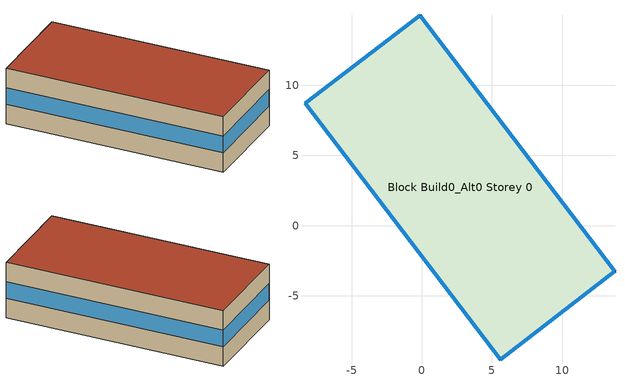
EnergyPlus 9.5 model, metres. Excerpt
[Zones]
Block Build0_Alt0 Storey 0
 floor ground (Project Heated1rstFloor): -0.12,14.99 13.77,-3.27 5.58,-9.55 -8.34,8.72 z0
 wall outside (Project Wall): 5.58,-9.55 13.77,-3.27 -0.12,14.99 -8.34,8.72 5.58,-9.55 z0:6
 window (Project External Window): 5.58,-9.55 13.77,-3.27 / 13.76,-3.26 -0.11,14.98 / -0.12,14.98 -8.33,8.72 / -8.33,8.71 5.57,-9.54 z2.1:3.9
 roof outside (Project Flat Roof): 13.77,-3.27 -0.12,14.99 -8.34,8.72 5.58,-9.55 z6
[Building]
None: North Axis=0; Terrain=Suburbs; Loads Convergence Tolerance Value=0.04; Temperature Convergence Tolerance Value=0.4; Solar Distribution=FullInteriorAndExterior; Maximum Number of Warmup Days=25; Minimum Number of Warmup Days=6
[Site:Location]
WeatherData/USA_CA_San.Francisco.Intl.AP.724940_TMY3.epw: Latitude=37.62; Longitude=-122.4; Time Zone=-8; Elevation=2
[SizingPeriod:DesignDay] Day of Month=21; Humidity Condition Type=Wetbulb; Barometric Pressure=83411; Rain Indicator=No; Snow Indicator=No; Daylight Saving Time Indicator=No; Solar Model Indicator=ASHRAEClearSky
Name | Month | Day Type | Maximum DryBulb Temperature | Daily DryBulb Temperature Range | Wetbulb or DewPoint at Maximum DryBulb | Wind Speed | Wind Direction | Sky Clearness
DENVER_STAPLETON Ann Htg 99.6% Condns DB | 12 | WinterDesignDay | -20 | 0 | -20 | 2.3 | 180 | 0
DENVER_STAPLETON Ann Clg .4% Condns DB=>MWB | 7 | SummerDesignDay | 34.1 | 15.2 | 15.8 | 4 | 120 | 1
[MATERIAL] Roughness=Rough; Thermal Absorptance=0.9; Solar Absorptance=0.7; Visible Absorptance=0.7
Name | Thickness | Conductivity | Density | Specific Heat
Heated1rstFloor Inertia | 0.1 | 0.9 | 2300 | 1000
Heated1rstFloor Insulation | 0.15 | 0.035 | 150 | 1000
Roof Insulation | 0.3 | 0.03 | 150 | 1000
Wall Inertia | 0.2 | 0.9 | 2300 | 1000
Wall Insulation | 0.2 | 0.03 | 150 | 1000
HeatedZoneIntMass | 0.1 | 0.3 | 600 | 1400
[WINDOWMATERIAL:SIMPLEGLAZINGSYSTEM]
Window: UFactor=1.9; Solar Heat Gain Coefficient=0.7; Visible Transmittance=0.8
[CONSTRUCTION]
Project Wall: Wall Inertia, Wall Insulation
Project Flat Roof: Roof Insulation
Project External Window: Window
Project Heated1rstFloor: Heated1rstFloor Inertia, Heated1rstFloor Insulation
HeatedZoneIntMassObj: HeatedZoneIntMass
[ZONE]
Block Build0_Alt0 Storey 0: Type=1; Multiplier=1; Ceiling Height=autocalculate; Volume=autocalculate; Floor Area=autocalculate; Part of Total Floor Area=Yes
[INTERNALMASS]
Block Build0_Alt0 Storey 0IntMass: Construction=HeatedZoneIntMassObj; Zone or ZoneList=Block Build0_Alt0 Storey 0; Surface Area=948
[ELECTRICEQUIPMENT]
Block Build0_Alt0 Storey 0Load: Zone or ZoneList=Block Build0_Alt0 Storey 0; Schedule=LoadSchedule; Design Level Calculation Method=Watts/Area; Watts per Zone Floor Area=0.02; Fraction Latent=0; Fraction Radiant=0; Fraction Lost=0; EndUse Subcategory=General
[ZONEINFILTRATION:FLOWCOEFFICIENT]
Block Build0_Alt0 Storey 0Leak: Zone=Block Build0_Alt0 Storey 0; Schedule=AlwaysON; Flow Coefficient=0.0468353; Stack Coefficient=0.089; Pressure Exponent=0.667; Wind Coefficient=0.156; Shelter Factor=0.64
[ZONEVENTILATION:DESIGNFLOWRATE]
Block Build0_Alt0 Storey 0FreeCool: Zone or ZoneList=Block Build0_Alt0 Storey 0; Schedule=AlwaysON; Design Flow Rate Calculation Method=AirChanges/Hour; Air Changes per Hour=4; Ventilation Type=Natural; Fan Pressure Rise=0; Fan Total Efficiency=1; Constant Term Coefficient=1; Temperature Term Coefficient=0; Velocity Term Coefficient=0; Velocity Squared Term Coefficient=0; Minimum Indoor Temperature=26; Maximum Indoor Temperature=100; Delta Temperature=1; Minimum Outdoor Temperature=-100; Maximum Outdoor Temperature=100; Maximum Wind Speed=40
[HVACTEMPLATE:THERMOSTAT]
ResidZone: Constant Heating Setpoint=21; Constant Cooling Setpoint=50
[HVACTEMPLATE:ZONE:IDEALLOADSAIRSYSTEM]
Block Build0_Alt0 Storey 0: Template Thermostat=ResidZone; Maximum Heating Supply Air Temperature=50; Minimum Cooling Supply Air Temperature=13; Maximum Heating Supply Air Humidity Ratio=0.0156; Minimum Cooling Supply Air Humidity Ratio=0.0077; Heating Limit=NoLimit; Maximum Sensible Heating Capacity=11855; Cooling Limit=NoLimit; Dehumidification Control Type=ConstantSensibleHeatRatio; Cooling Sensible Heat Ratio=0.7; Dehumidification Setpoint=60; Humidification Control Type=None; Humidification Setpoint=30; Outdoor Air Method=Flow/Area; Outdoor Air Flow Rate per Person=0.007; Outdoor Air Flow Rate per Zone Floor Area=0.0007; Outdoor Air Flow Rate per Zone=0; Demand Controlled Ventilation Type=None; Outdoor Air Economizer Type=NoEconomizer; Heat Recovery Type=None; Sensible Heat Recovery Effectiveness=0; Latent Heat Recovery Effectiveness=0
[ENERGYMANAGEMENTSYSTEM:SENSOR]
Name | OutputVariable or OutputMeter Index Key | OutputVariable or OutputMeter
T0 | Block Build0_Alt0 Storey 0 | Zone Mean Air Temperature
Pow0 | Block Build0_Alt0 Storey 0 IDEAL LOADS AIR SYSTEM | Zone Ideal Loads Supply Air Total Heating Rate
DHWPow | DHW | Water Use Equipment Heating Rate
[ENERGYMANAGEMENTSYSTEM:PROGRAMCALLINGMANAGER]
Average Building Temperature: EndOfZoneTimestepBeforeZoneReporting; AverageZoneTemps
Compute Total Building Heat Pow: EndOfZoneTimestepBeforeZoneReporting; TotZonePow
Compute Total DHW Heat Pow: EndOfZoneTimestepBeforeZoneReporting; prgmDHWPow
[ENERGYMANAGEMENTSYSTEM:PROGRAM]
AverageZoneTemps: SET SumNumerator = T0*Vol0; SET SumDenominator  = Vol0; SET AverageBuildingTemp  = SumNumerator / SumDenominator
TotZonePow: SET TotBuildPow = Pow0
prgmDHWPow: SET TotDHWPow = DHWPow
[ENERGYMANAGEMENTSYSTEM:GLOBALVARIABLE]
AverageBuildingTemp
TotBuildPow
TotDHWPow
[ENERGYMANAGEMENTSYSTEM:OUTPUTVARIABLE] Type of Data in Variable=Averaged; Update Frequency=ZoneTimeStep
Name | EMS Variable
Mean Heated Zones Air Temperature | AverageBuildingTemp
Total Building Heating Power | TotBuildPow
Total DHW Heating Power | TotDHWPow
[ENERGYMANAGEMENTSYSTEM:INTERNALVARIABLE]
Vol0: Internal Data Index Key=Block Build0_Alt0 Storey 0; Internal Data Type=Zone Air Volume
[WATERUSE:EQUIPMENT]
DHW: EndUse Subcategory=General; Peak Flow Rate=1.77202e-09; Flow Rate Fraction Schedule=WaterTaps; Target Temperature Schedule=TargetWaterTemp; Hot Water Supply Temperature Schedule=HotWaterTemp; Cold Water Supply Temperature Schedule=ColdWaterTemp
[SCHEDULE:COMPACT]
AlwaysON: Through: 12/31, For: AllDays, Until: 24:00, 1
HotWaterTemp: Through: 12/31, For: AllDays, Until: 24:00, 55
TargetWaterTemp: Through: 12/31, For: AllDays, Until: 24:00, 37
[SCHEDULE:FILE] Column Number=1; Rows to Skip at Top=0; Number of Hours of Data=8760; Column Separator=Comma; Interpolate to Timestep=No
Name | File
LoadSchedule | /Users/alizad/PycharmProjects/mubes-ubem/examples/Ex4-ParametricStudy/InputFiles/Building10_winter.txt
Watertaps | /Users/alizad/PycharmProjects/mubes-ubem/examples/Ex4-ParametricStudy/InputFiles/domestic_hot_water_40_apartments.txt
ColdWaterTemp | /Users/alizad/PycharmProjects/mubes-ubem/examples/Ex4-ParametricStudy/InputFiles/cold_water_temperature_stockholm.txt
